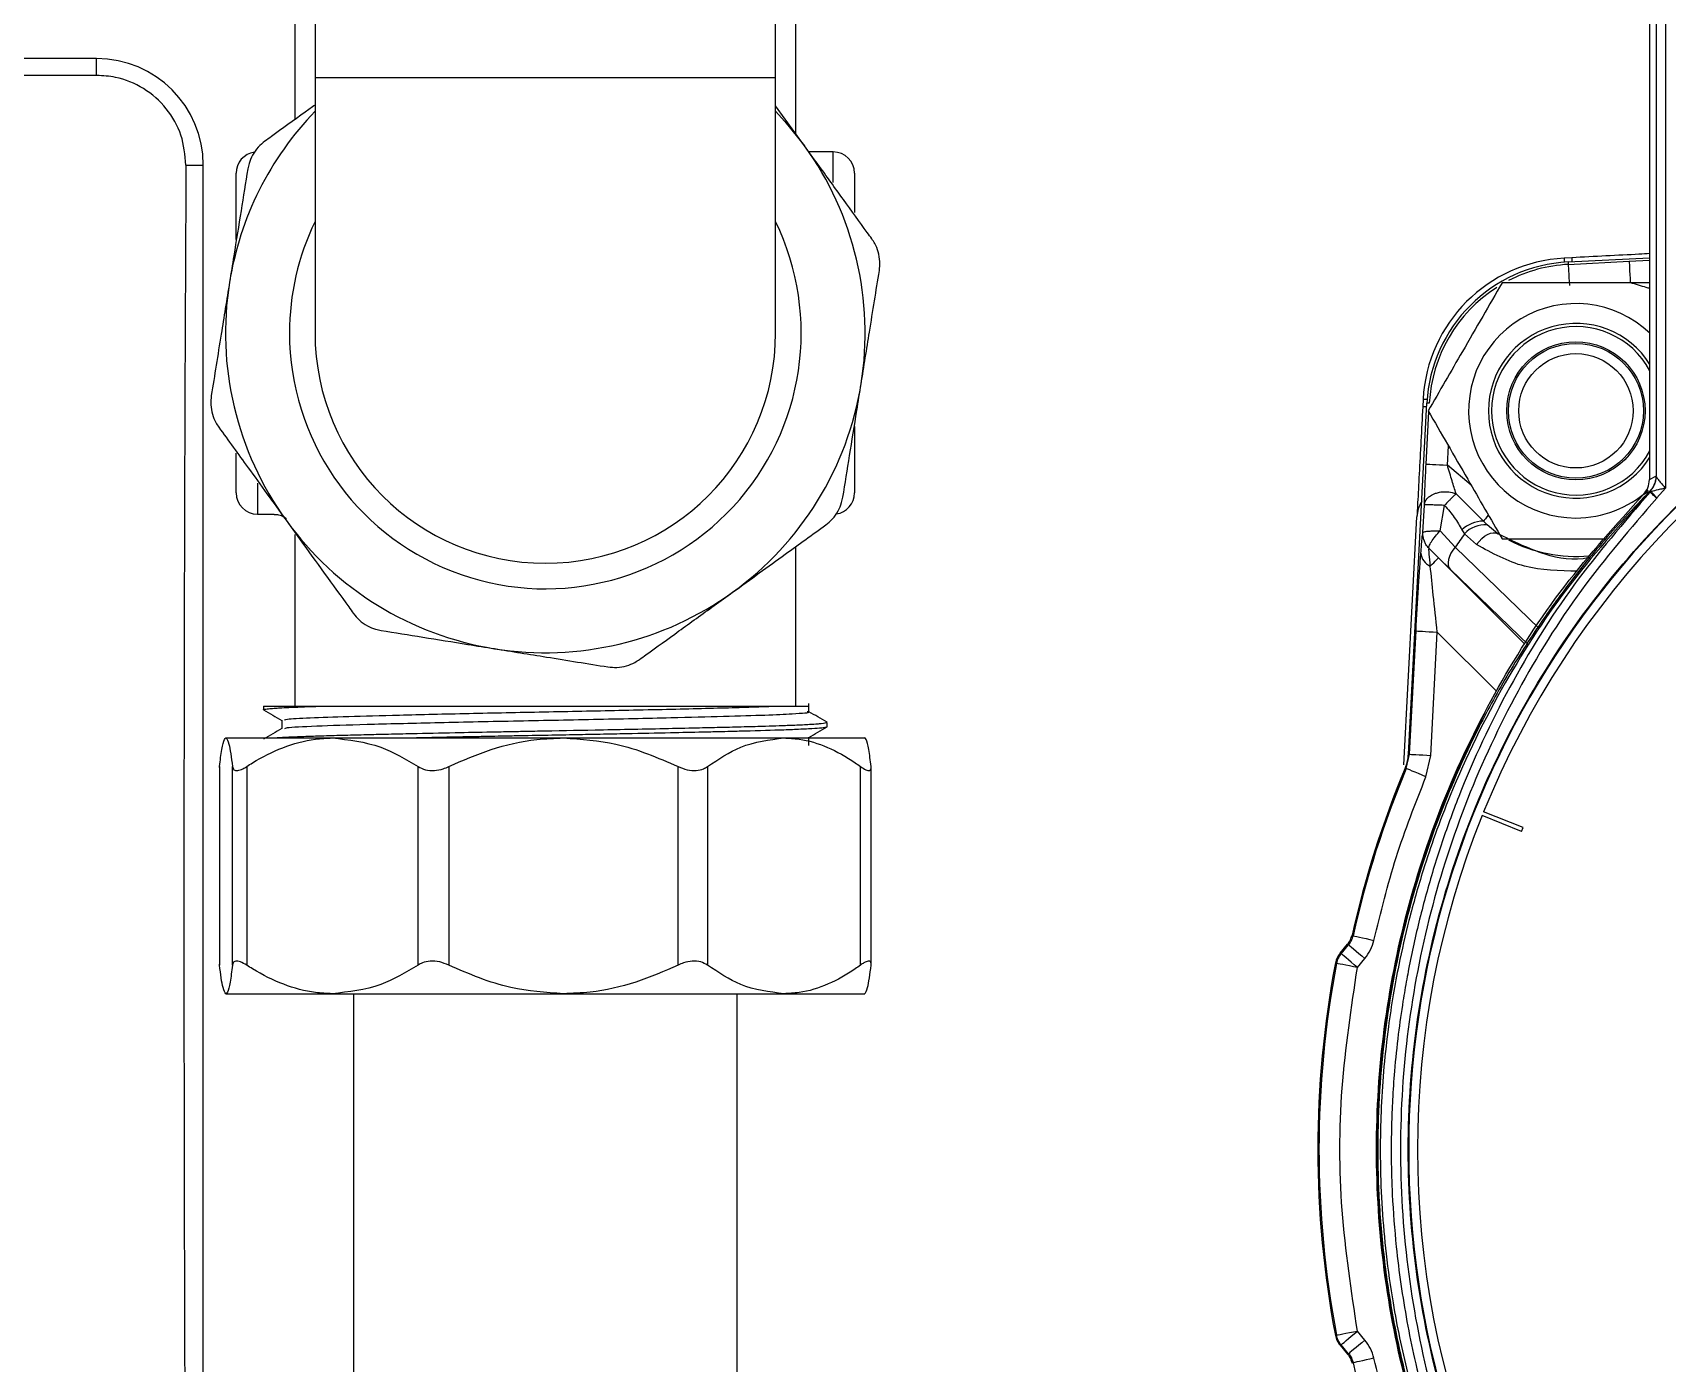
# Model space of a CAD drawing. Extents: x 75 to 2075, y 25 to 1460.
# Drawn here: x 718.6 to 814.5, y 671.3 to 749.4 of the extents above; entities that cross this region are included whole.
import ezdxf

# ---------------------------------------------------------------- set-up
doc = ezdxf.new("R2010")
doc.units = 0
doc.header["$LTSCALE"] = 5
doc.linetypes.add('SLD-KATı', pattern=[0])
doc.layers.get('0').update_dxf_attribs({"linetype": 'CONTINUOUS'})

msp = doc.modelspace()

# ---------------------------------------------------------------- linework, layer by layer
at = {"color": 7, "linetype": 'SLD-KATı'}
for p, q in [((813.789, 771.135), (813.789, 723.358)), ((814.35, 771.135), (814.35, 722.649)), ((813.404, 768.217), (813.404, 723.156)), ((813.435, 723.159), (813.435, 768.439)), ((735.178, 757.004), (735.178, 746.754)), ((762.178, 746.754), (762.178, 757.004)), ((733.991, 753.629), (733.991, 744.274)), ((763.366, 743.442), (763.366, 753.629)), ((722.377, 747.854), (612.377, 747.854)), ((722.377, 746.87), (722.377, 747.854)), ((722.377, 746.87), (612.377, 746.87)), ((735.178, 746.754), (735.178, 731.754)), ((762.178, 731.754), (762.178, 746.754)), ((763.876, 742.735), (762.178, 745.085)), ((765.553, 742.379), (764.134, 742.379)), ((727.612, 741.604), (728.627, 741.604)), ((728.627, 654.104), (728.627, 741.604)), ((730.553, 737.244), (730.553, 741.129)), ((766.803, 741.129), (766.803, 738.826)), ((808.848, 736.171), (808.413, 736.148)), ((808.634, 735.927), (813.404, 736.177)), ((808.634, 735.927), (808.642, 735.783)), ((808.642, 735.783), (812.212, 735.97)), ((799.275, 707.064), (800.354, 727.647)), ((800.133, 727.868), (800.11, 727.433)), ((800.499, 727.64), (800.354, 727.647)), ((766.803, 726.268), (766.803, 722.379)), ((730.553, 722.379), (730.553, 724.704)), ((813.404, 723.156), (813.782, 723.36)), ((813.782, 723.36), (813.789, 723.358)), ((814.35, 722.649), (813.845, 722.083)), ((800.127, 720.049), (800.209, 721.666)), ((801.136, 720.153), (801.398, 721.644)), ((803.667, 720.724), (802.07, 722.331)), ((813.048, 722.281), (813.422, 722.481)), ((813.431, 722.487), (813.497, 722.501)), ((813.441, 722.424), (813.497, 722.502)), ((813.51, 722.443), (813.441, 722.424)), ((813.51, 722.443), (813.497, 722.502)), ((813.845, 722.083), (813.827, 722.065)), ((731.803, 721.129), (732.788, 721.129)), ((799.01, 706.433), (799.772, 720.978)), ((803.885, 720.497), (803.667, 720.724)), ((733.991, 719.943), (733.991, 709.879)), ((802.015, 719.196), (801.136, 720.153)), ((802.414, 720.208), (802.569, 719.973)), ((802.569, 719.973), (803.272, 719.349)), ((804.523, 719.984), (803.885, 720.497)), ((763.366, 709.879), (763.366, 719.234)), ((801.034, 718.566), (800.483, 719.114)), ((801.034, 718.566), (801.719, 717.901)), ((799.341, 707.049), (799.72, 714.28)), ((800.589, 706.983), (800.968, 714.215)), ((732.153, 709.879), (732.153, 709.662)), ((732.153, 709.879), (735.86, 709.879)), ((732.192, 709.653), (732.154, 709.658)), ((764.13, 709.538), (764.13, 710.034)), ((733.227, 709.042), (733.227, 708.551)), ((765.204, 708.67), (765.204, 708.918)), ((729.959, 708.004), (736.193, 708.004)), ((736.193, 708.004), (749.741, 708.004)), ((749.741, 708.004), (762.667, 708.004)), ((762.667, 708.004), (767.412, 708.004)), ((764.13, 707.554), (764.13, 708.045)), ((729.573, 706.273), (729.573, 694.728)), ((729.577, 706.33), (729.577, 694.678)), ((729.578, 706.273), (729.577, 706.33)), ((730.34, 694.678), (730.34, 706.33)), ((731.171, 706.33), (731.171, 694.678)), ((741.215, 694.678), (741.215, 706.33)), ((743.021, 706.33), (743.021, 694.678)), ((756.462, 694.678), (756.462, 706.33)), ((758.185, 706.33), (758.185, 694.678)), ((767.149, 694.678), (767.149, 706.33)), ((767.784, 694.728), (767.784, 706.273)), ((799.15, 706.213), (799.084, 706.228)), ((799.15, 706.213), (799.341, 707.049)), ((799.275, 707.064), (799.341, 707.049)), ((800.302, 705.73), (800.589, 706.983)), ((805.908, 702.512), (803.59, 703.449)), ((806.001, 702.744), (803.683, 703.681)), ((805.908, 702.512), (806.001, 702.744)), ((795.266, 695.377), (795.707, 695.903)), ((795.328, 695.348), (795.768, 695.873)), ((795.707, 695.903), (795.768, 695.873)), ((795.97, 696.435), (796.031, 696.405)), ((729.577, 694.678), (729.584, 694.728)), ((795.058, 694.778), (794.996, 694.808)), ((795.328, 695.348), (795.266, 695.377)), ((796.285, 694.545), (796.726, 695.069)), ((729.959, 693.004), (736.193, 693.004)), ((736.193, 693.004), (749.741, 693.004)), ((737.428, 693.004), (737.428, 580.78)), ((749.741, 693.004), (762.667, 693.004)), ((759.928, 580.78), (759.928, 693.004)), ((762.667, 693.004), (767.412, 693.004)), ((794.996, 672.951), (795.058, 672.98)), ((796.726, 672.689), (796.285, 673.214)), ((795.266, 672.381), (795.328, 672.41)), ((795.266, 672.381), (795.707, 671.855)), ((795.768, 671.886), (795.328, 672.41)), ((795.768, 671.886), (795.707, 671.855)), ((796.031, 671.354), (795.97, 671.324))]:
    msp.add_line(p, q, dxfattribs=at)
at = {"color": 8, "linetype": 'SLD-KATı'}
for p, q in [((735.178, 746.754), (762.178, 746.754)), ((765.553, 740.591), (765.553, 742.379)), ((812.212, 735.97), (813.404, 736.027)), ((800.311, 724.069), (800.472, 727.125)), ((801.559, 724.004), (801.619, 725.138)), ((802.945, 722.841), (801.559, 724.004)), ((731.803, 722.947), (731.803, 721.129)), ((806.935, 714.425), (802.015, 719.196)), ((801.034, 718.566), (806.099, 713.501)), ((801.719, 717.901), (806.327, 713.456)), ((804.439, 710.743), (800.968, 714.215))]:
    msp.add_line(p, q, dxfattribs=at)
at = {"color": 7, "linetype": 'SLD-KATı', "flags": 128}
for points in [[(762.178, 744.766), (762.727, 744.172), (763.876, 742.735)], [(812.212, 735.97), (812.214, 735.94), (812.218, 735.866), (812.224, 735.748), (812.232, 735.593), (812.242, 735.405), (812.253, 735.192), (812.265, 734.962), (812.278, 734.722)], [(808.642, 735.783), (808.643, 735.753), (808.647, 735.679), (808.653, 735.561), (808.661, 735.406), (808.671, 735.218), (808.682, 735.005), (808.694, 734.774), (808.707, 734.535)], [(800.311, 724.069), (800.341, 724.067), (800.416, 724.064), (800.533, 724.057), (800.688, 724.049), (800.876, 724.039), (801.089, 724.028), (801.32, 724.016), (801.559, 724.004)], [(813.827, 722.065), (813.765, 722.123), (813.704, 722.179), (813.646, 722.233), (813.592, 722.283), (813.544, 722.328), (813.502, 722.367), (813.467, 722.399), (813.441, 722.424)], [(813.845, 722.083), (813.794, 722.137), (813.745, 722.191), (813.696, 722.242), (813.651, 722.291), (813.609, 722.337), (813.571, 722.377), (813.538, 722.413), (813.51, 722.443)], [(803.272, 719.349), (803.415, 719.536), (803.573, 719.701), (803.742, 719.839), (803.914, 719.944), (804.084, 720.013), (804.246, 720.043), (804.394, 720.033), (804.523, 719.984)], [(802.015, 719.196), (801.877, 719.02), (801.763, 718.836), (801.676, 718.65), (801.62, 718.469), (801.596, 718.298), (801.605, 718.143), (801.646, 718.009), (801.719, 717.901)], [(800.558, 718.09), (800.662, 718.194), (800.755, 718.287), (800.835, 718.367), (800.902, 718.434), (800.956, 718.488), (800.996, 718.528), (801.022, 718.554), (801.034, 718.566)], [(799.72, 714.28), (799.749, 714.279), (799.824, 714.275), (799.941, 714.269), (800.097, 714.26), (800.284, 714.251), (800.498, 714.239), (800.728, 714.227), (800.968, 714.215)], [(799.341, 707.049), (799.37, 707.047), (799.445, 707.043), (799.562, 707.037), (799.718, 707.029), (799.905, 707.019), (800.119, 707.008), (800.349, 706.996), (800.589, 706.983)], [(800.302, 705.73), (800.081, 705.822), (799.868, 705.912), (799.671, 705.994), (799.498, 706.067), (799.354, 706.127), (799.246, 706.173), (799.177, 706.201), (799.15, 706.213)], [(795.768, 695.873), (795.791, 695.854), (795.848, 695.806), (795.938, 695.73), (796.057, 695.63), (796.201, 695.509), (796.365, 695.372), (796.542, 695.224), (796.726, 695.069)], [(796.031, 696.405), (796.06, 696.398), (796.133, 696.382), (796.247, 696.357), (796.399, 696.323), (796.583, 696.282), (796.791, 696.236), (797.017, 696.186), (797.251, 696.134)], [(796.285, 694.545), (796.05, 694.589), (795.823, 694.633), (795.613, 694.672), (795.428, 694.708), (795.275, 694.737), (795.16, 694.758), (795.087, 694.772), (795.058, 694.778)], [(796.285, 694.545), (796.101, 694.699), (795.925, 694.847), (795.761, 694.984), (795.617, 695.105), (795.498, 695.205), (795.408, 695.281), (795.351, 695.329), (795.328, 695.348)], [(795.058, 672.98), (795.087, 672.986), (795.16, 673), (795.275, 673.022), (795.428, 673.051), (795.613, 673.086), (795.823, 673.126), (796.05, 673.169), (796.285, 673.214)], [(795.328, 672.41), (795.351, 672.429), (795.408, 672.478), (795.498, 672.553), (795.617, 672.653), (795.761, 672.774), (795.925, 672.911), (796.101, 673.059), (796.285, 673.214)], [(796.726, 672.689), (796.542, 672.535), (796.365, 672.386), (796.201, 672.249), (796.057, 672.128), (795.938, 672.028), (795.848, 671.953), (795.791, 671.905), (795.768, 671.886)], [(797.251, 671.624), (797.017, 671.572), (796.791, 671.522), (796.583, 671.476), (796.399, 671.435), (796.247, 671.402), (796.133, 671.376), (796.06, 671.36), (796.031, 671.354)]]:
    msp.add_lwpolyline(points, dxfattribs=at)
at = {"color": 8, "linetype": 'SLD-KATı', "flags": 128}
for points in [[(808.425, 735.914), (808.421, 736.006), (808.415, 736.112), (808.413, 736.148)], [(808.848, 736.171), (808.85, 736.135), (808.856, 736.029), (808.86, 735.939)], [(800.342, 727.421), (800.253, 727.426), (800.146, 727.431), (800.11, 727.433)], [(803.954, 721.066), (803.87, 720.966), (803.788, 720.868), (803.72, 720.787), (803.667, 720.724)]]:
    msp.add_lwpolyline(points, dxfattribs=at)
at = {"color": 7, "linetype": 'SLD-KATı'}
for radius in [4.053, 3.957, 3.353]:
    msp.add_circle((809.092, 727.194), radius, dxfattribs=at)
for centre, radius, start, end in [((722.377, 741.604), 6.25, 0, 90), ((748.678, 731.754), 18.75, 136.05448, 170.85023), ((748.678, 731.754), 18.75, 350.85023, 35.85023), ((731.803, 741.129), 1.25, 98.28575, 180), ((765.553, 741.129), 1.25, 360, 90), ((748.678, 731.754), 15, 154.15807, 180), ((748.678, 731.754), 15, 180, 25.84193), ((808.871, 727.41), 8.75, 93, 177), ((809.092, 727.189), 8.75, 93, 177), ((748.678, 731.754), 18.75, 170.85023, 215.85023), ((809.092, 727.194), 6.289, 46.32711, 270), ((852.401, 683.863), 53.112, 113.92226, 246.07774), ((748.678, 731.754), 13.5, 180, 0), ((852.401, 683.863), 52.594, 114.06048, 157.86382), ((748.678, 731.754), 18.75, 305.85023, 350.85023), ((809.092, 727.194), 6.289, 270, 312.30692), ((731.803, 722.379), 1.25, 180, 270), ((765.553, 722.379), 1.25, 278.28575, 0), ((801.644, 720.88), 1.875, 148.18048, 177), ((748.678, 731.754), 18.75, 215.85023, 260.85023), ((803.671, 718.938), 1.786, 90.1096, 134.70248), ((852.402, 683.879), 61.531, 144.08413, 144.97305), ((803.726, 718.984), 1.522, 83.99316, 139.44432), ((800.883, 718.91), 0.882, 184.0117, 248.37697), ((748.678, 731.754), 18.75, 260.85023, 305.85023), ((852.402, 683.879), 54.967, 152.24313, 214.97198), ((852.402, 683.879), 57.813, 157.25813, 167.45672), ((852.402, 683.879), 57.746, 157.24716, 167.47245), ((852.401, 683.863), 52.594, 158.13618, 201.86382), ((852.402, 683.879), 58.438, 169.22149, 190.77851), ((852.402, 683.879), 58.371, 169.23882, 190.76118), ((852.402, 683.879), 57.746, 192.52755, 202.75284)]:
    msp.add_arc(centre, radius, start, end, dxfattribs=at)
at = {"color": 8, "linetype": 'SLD-KATı'}
for centre, radius, start, end in [((809.092, 727.189), 8.605, 93, 117.26721), ((809.092, 727.189), 8.605, 122.62918, 177), ((809.092, 727.194), 5.125, 32.06218, 327.93782), ((809.092, 727.194), 4.939, 28.44406, 180), ((789.289, 518.853), 209.297, 86.96578, 87.03004), ((809.092, 727.194), 4.939, 180, 331.55594), ((809.092, 727.189), 8.532, 242.45511, 275.19847)]:
    msp.add_arc(centre, radius, start, end, dxfattribs=at)
at = {"color": 7, "linetype": 'SLD-KATı'}
msp.add_ellipse((737.314, 697.854), major_axis=(0, 281.25), ratio=0.034921, start_param=1.414606, end_param=1.726986, dxfattribs=at)
for points, knots in [([(727.612, 741.604), (727.556, 742.2), (727.444, 743.391), (726.531, 744.979), (725.183, 746.17), (723.709, 746.785), (722.748, 746.846), (722.377, 746.87)], [0, 0, 0, 0, 0.2176178, 0.4353009, 0.651937, 0.8657329, 1, 1, 1, 1]), ([(735.178, 745.132), (734.985, 744.992), (734.096, 744.35), (733.129, 743.651), (732.366, 743.1), (732.241, 743.01)], [0, 0, 0, 0, 0.189221, 0.866904, 1, 1, 1, 1]), ([(732.241, 743.01), (732.104, 742.898), (731.829, 742.674), (731.501, 742.203), (731.312, 741.754), (731.258, 741.487), (731.237, 741.381)], [0, 0, 0, 0, 0.280677, 0.562814, 0.825731, 1, 1, 1, 1]), ([(767.818, 737.28), (767.728, 737.405), (767.19, 738.15), (766.153, 739.584), (764.906, 741.31), (764.137, 742.374), (763.876, 742.735)], [0, 0, 0, 0, 0.073263, 0.436539, 0.808871, 1, 1, 1, 1]), ([(731.237, 741.381), (731.107, 740.574), (730.844, 738.941), (730.479, 736.674), (730.25, 735.254), (730.167, 734.736)], [0, 0, 0, 0, 0.382407, 0.774652, 1, 1, 1, 1]), ([(768.26, 735.418), (768.278, 735.594), (768.314, 735.947), (768.213, 736.512), (768.029, 736.964), (767.879, 737.19), (767.818, 737.28)], [0, 0, 0, 0, 0.280692, 0.562824, 0.825729, 1, 1, 1, 1]), ([(813.435, 736.412), (813.221, 736.4), (812.459, 736.36), (810.855, 736.276), (809.516, 736.206), (808.848, 736.171)], [0, 0, 0, 0, 0.163138, 0.582312, 1, 1, 1, 1]), ([(767.19, 728.773), (767.355, 729.799), (767.727, 732.108), (768.07, 734.236), (768.26, 735.418)], [0, 0, 0, 0, 0.444649, 1, 1, 1, 1]), ([(730.167, 734.736), (730.002, 733.709), (729.63, 731.4), (729.287, 729.272), (729.097, 728.09)], [0, 0, 0, 0, 0.444639, 1, 1, 1, 1]), ([(804.762, 734.694), (804.386, 734.043), (803.627, 732.728), (802.153, 730.176), (801.098, 728.348), (800.432, 727.194)], [0, 0, 0, 0, 0.264859, 0.535464, 1, 1, 1, 1]), ([(813.422, 734.694), (812.366, 734.694), (809.867, 734.694), (806.883, 734.694), (805.11, 734.694), (804.762, 734.694)], [0, 0, 0, 0, 0.370604, 0.876586, 1, 1, 1, 1]), ([(830.858, 635.287), (828.567, 636.42), (823.985, 638.685), (817.82, 643.29), (812.341, 648.665), (807.702, 654.789), (803.988, 661.512), (801.279, 668.7), (799.631, 676.202), (799.078, 683.863), (799.631, 691.524), (801.279, 699.026), (803.988, 706.214), (807.702, 712.936), (812.341, 719.061), (817.82, 724.435), (823.985, 729.041), (828.567, 731.306), (830.858, 732.438)], [0, 0, 0, 0, 0.0625, 0.125, 0.1875, 0.25, 0.3125, 0.375, 0.4375, 0.5, 0.5625, 0.625, 0.6875, 0.75, 0.8125, 0.875, 0.9375, 1, 1, 1, 1]), ([(766.12, 722.127), (766.249, 722.934), (766.513, 724.568), (766.878, 726.834), (767.106, 728.254), (767.19, 728.773)], [0, 0, 0, 0, 0.382407, 0.774652, 1, 1, 1, 1]), ([(729.097, 728.09), (729.079, 727.914), (729.043, 727.561), (729.144, 726.996), (729.327, 726.545), (729.478, 726.319), (729.538, 726.229)], [0, 0, 0, 0, 0.2807, 0.562841, 0.825752, 1, 1, 1, 1]), ([(800.11, 727.433), (800.075, 726.76), (800.004, 725.411), (799.903, 723.471), (799.825, 721.997), (799.787, 721.265), (799.774, 721.014), (799.772, 720.99), (799.772, 720.978)], [0, 0, 0, 0, 0.248892, 0.49866, 0.748486, 0.873941, 0.938252, 1, 1, 1, 1]), ([(800.432, 727.194), (800.807, 726.543), (801.567, 725.228), (803.04, 722.676), (804.095, 720.848), (804.762, 719.694)], [0, 0, 0, 0, 0.264861, 0.535467, 1, 1, 1, 1]), ([(729.538, 726.229), (730.102, 725.449), (731.356, 723.714), (732.726, 721.818), (733.481, 720.773)], [0, 0, 0, 0, 0.448993, 1, 1, 1, 1]), ([(800.209, 721.666), (800.22, 722.014), (800.244, 722.732), (800.289, 723.615), (800.311, 724.069)], [0, 0, 0, 0, 0.485643, 1, 1, 1, 1]), ([(802.07, 722.331), (801.992, 722.578), (801.826, 723.104), (801.652, 723.692), (801.559, 724.004)], [0, 0, 0, 0, 0.470589, 1, 1, 1, 1]), ([(813.048, 722.281), (813.15, 722.41), (813.354, 722.666), (813.387, 722.993), (813.404, 723.156)], [0, 0, 0, 0, 0.500939, 1, 1, 1, 1]), ([(813.782, 723.36), (813.778, 723.28), (813.769, 723.117), (813.696, 722.882), (813.583, 722.663), (813.475, 722.541), (813.422, 722.481)], [0, 0, 0, 0, 0.247661, 0.5000212, 0.7523886, 1, 1, 1, 1]), ([(813.789, 723.358), (813.784, 723.278), (813.774, 723.117), (813.699, 722.886), (813.589, 722.67), (813.484, 722.548), (813.431, 722.487)], [0, 0, 0, 0, 0.24997, 0.500009, 0.750073, 1, 1, 1, 1]), ([(814.35, 722.649), (814.274, 722.635), (814.173, 722.617), (814.025, 722.586), (813.808, 722.539), (813.638, 722.484), (813.51, 722.443)], [0, 0, 0, 0, 0.250273, 0.334959, 0.500317, 1, 1, 1, 1]), ([(813.789, 723.358), (813.794, 723.346), (813.805, 723.321), (813.871, 723.223), (813.991, 723.066), (814.163, 722.86), (814.288, 722.72), (814.35, 722.649)], [0, 0, 0, 0, 0.116921, 0.24995, 0.499394, 0.749206, 1, 1, 1, 1]), ([(765.116, 720.498), (765.253, 720.61), (765.528, 720.835), (765.856, 721.305), (766.045, 721.755), (766.098, 722.021), (766.12, 722.127)], [0, 0, 0, 0, 0.280703, 0.562842, 0.825763, 1, 1, 1, 1]), ([(813.048, 645.444), (811.461, 647.196), (808.285, 650.701), (804.429, 656.679), (801.322, 663.062), (799.074, 669.802), (797.709, 676.773), (797.251, 683.862), (797.709, 690.951), (799.074, 697.922), (801.321, 704.663), (804.428, 711.046), (808.284, 717.024), (811.46, 720.529), (813.048, 722.281)], [0, 0, 0, 0, 0.083333, 0.166667, 0.25, 0.333334, 0.416667, 0.5, 0.583334, 0.666667, 0.750001, 0.833333, 0.916667, 1, 1, 1, 1]), ([(813.422, 722.481), (812.461, 721.472), (810.684, 719.605), (808.477, 716.82), (806.498, 714.024), (804.696, 711.108), (803.034, 707.968), (801.029, 703.529), (799.105, 697.786), (797.772, 690.768), (797.415, 685.129), (797.534, 680.688), (797.838, 677.278), (798.371, 673.808), (799.143, 670.303), (800.18, 666.741), (801.419, 663.372), (802.852, 660.135), (804.494, 656.97), (806.271, 654.05), (808.219, 651.253), (810.394, 648.457), (812.188, 646.547), (813.174, 645.496)], [0, 0, 0, 0, 0.049091, 0.090784, 0.125076, 0.169727, 0.211378, 0.250028, 0.34093, 0.423312, 0.499915, 0.538376, 0.578916, 0.619806, 0.661391, 0.704774, 0.74996, 0.787424, 0.829209, 0.875316, 0.907684, 0.949247, 1, 1, 1, 1]), ([(813.497, 722.502), (811.903, 720.757), (808.712, 717.264), (804.778, 711.231), (802.287, 706.162), (800.856, 702.423), (800.037, 699.984), (799.313, 697.43), (798.755, 694.984), (798.368, 692.899), (798.069, 690.917), (797.825, 688.728), (797.686, 686.691), (797.636, 685.188), (797.621, 684.075), (797.631, 681.667), (797.832, 678.533), (798.405, 674.445), (799.137, 670.904), (800.189, 667.189), (801.875, 662.459), (804.537, 656.908), (808.491, 650.758), (811.663, 647.236), (813.246, 645.478)], [0, 0, 0, 0, 0.08308, 0.166378, 0.252573, 0.281362, 0.307188, 0.343042, 0.374646, 0.395338, 0.417551, 0.445078, 0.472688, 0.489231, 0.497873, 0.511787, 0.573801, 0.607934, 0.656797, 0.700749, 0.743596, 0.833338, 0.91681, 1, 1, 1, 1]), ([(813.441, 722.424), (811.901, 720.64), (808.82, 717.071), (805.092, 711.035), (802.87, 706.301), (801.682, 703.153), (801.186, 701.727), (800.728, 700.289), (800.308, 698.841), (799.926, 697.384), (799.583, 695.921), (799.34, 694.745), (799.131, 693.628), (798.914, 692.356), (798.66, 690.556), (798.461, 688.626), (798.338, 686.839), (798.279, 685.327), (798.263, 684.172), (798.269, 682.822), (798.326, 680.898), (798.513, 678.443), (798.819, 675.958), (799.176, 673.771), (799.794, 670.731), (800.474, 668.2), (801.128, 666.17), (801.373, 665.444), (801.628, 664.72), (801.893, 663.998), (802.077, 663.516), (802.183, 663.246), (802.226, 663.134), (802.392, 662.715), (802.89, 661.492), (803.712, 659.649), (804.752, 657.568), (805.789, 655.672), (807.394, 652.982), (809.794, 649.453), (812.112, 646.797), (813.275, 645.465)], [0, 0, 0, 0, 0.083479, 0.167016, 0.250692, 0.268526, 0.286373, 0.304222, 0.322057, 0.339865, 0.357635, 0.375351, 0.382457, 0.397931, 0.421119, 0.446918, 0.466739, 0.484632, 0.500602, 0.507709, 0.532493, 0.568873, 0.594996, 0.62127, 0.647475, 0.705009, 0.714065, 0.72313, 0.732206, 0.741292, 0.750391, 0.75051, 0.751578, 0.754657, 0.766487, 0.798408, 0.826205, 0.84901, 0.875046, 0.937308, 1, 1, 1, 1]), ([(813.827, 722.065), (812.307, 720.304), (809.263, 716.778), (805.578, 710.81), (802.607, 704.474), (800.446, 697.811), (799.116, 690.941), (798.661, 683.954), (799.09, 676.97), (800.393, 670.097), (802.53, 663.438), (805.464, 657.098), (809.119, 651.128), (812.147, 647.592), (813.663, 645.822)], [0, 0, 0, 0, 0.083243, 0.166643, 0.250234, 0.333472, 0.416868, 0.500274, 0.583625, 0.666845, 0.750213, 0.833479, 0.916617, 1, 1, 1, 1]), ([(800.209, 721.666), (800.21, 721.679), (800.214, 721.714), (800.228, 721.783), (800.274, 721.91), (800.379, 722.062), (800.577, 722.23), (800.817, 722.35), (801.126, 722.434), (801.462, 722.462), (801.802, 722.423), (801.992, 722.357), (802.07, 722.331)], [0, 0, 0, 0, 0.022802, 0.06087, 0.123216, 0.250249, 0.355006, 0.500183, 0.601117, 0.750087, 0.898375, 1, 1, 1, 1]), ([(801.398, 721.644), (801.296, 721.649), (801.108, 721.658), (800.82, 721.669), (800.523, 721.676), (800.27, 721.678), (800.229, 721.67), (800.209, 721.666)], [0, 0, 0, 0, 0.165153, 0.303792, 0.500777, 0.759323, 1, 1, 1, 1]), ([(802.07, 722.331), (802.027, 722.291), (801.936, 722.204), (801.783, 722.048), (801.599, 721.861), (801.475, 721.727), (801.398, 721.644)], [0, 0, 0, 0, 0.231771, 0.500099, 0.688575, 1, 1, 1, 1]), ([(801.398, 721.644), (801.597, 721.409), (801.994, 720.939), (802.274, 720.452), (802.414, 720.208)], [0, 0, 0, 0, 0.499438, 1, 1, 1, 1]), ([(813.431, 722.487), (813.429, 722.486), (813.426, 722.484), (813.423, 722.482), (813.422, 722.481)], [0, 0, 0, 0, 0.502485, 1, 1, 1, 1]), ([(732.782, 721.111), (732.865, 721.109), (733.097, 721.105), (733.354, 721.008), (733.473, 720.884), (733.489, 720.867)], [0, 0, 0, 0, 0.325932, 0.912097, 1, 1, 1, 1]), ([(733.481, 720.773), (733.742, 720.412), (734.497, 719.366), (735.744, 717.64), (736.782, 716.204), (737.332, 715.442), (737.423, 715.317)], [0, 0, 0, 0, 0.1911273, 0.5537011, 0.9267373, 1, 1, 1, 1]), ([(759.66, 716.556), (760.705, 717.311), (762.601, 718.681), (764.336, 719.935), (765.116, 720.498)], [0, 0, 0, 0, 0.551012, 1, 1, 1, 1]), ([(800.003, 718.848), (800.028, 719.156), (800.078, 719.772), (800.111, 719.956), (800.127, 720.049)], [0, 0, 0, 0, 0.501478, 1, 1, 1, 1]), ([(800.483, 719.114), (800.417, 719.192), (800.305, 719.323), (800.177, 719.596), (800.123, 719.836), (800.127, 720.007), (800.127, 720.049)], [0, 0, 0, 0, 0.295523, 0.500272, 0.877098, 1, 1, 1, 1]), ([(800.127, 720.049), (800.145, 720.065), (800.18, 720.099), (800.392, 720.133), (800.706, 720.156), (800.976, 720.154), (801.136, 720.153)], [0, 0, 0, 0, 0.2428596, 0.5001229, 0.7034789, 1, 1, 1, 1]), ([(800.483, 719.114), (800.478, 719.157), (800.468, 719.246), (800.604, 719.506), (800.833, 719.825), (801.037, 720.046), (801.136, 720.153)], [0, 0, 0, 0, 0.24163, 0.500007, 0.758382, 1, 1, 1, 1]), ([(804.762, 719.694), (805.109, 719.694), (806.881, 719.694), (808.988, 719.694), (810.64, 719.694), (810.844, 719.694)], [0, 0, 0, 0, 0.176197, 0.89858, 1, 1, 1, 1]), ([(799.72, 714.28), (799.767, 715.147), (799.838, 716.428), (799.936, 717.947), (799.981, 718.557), (800.003, 718.848)], [0, 0, 0, 0, 0.521496, 0.771165, 1, 1, 1, 1]), ([(800.558, 718.09), (800.533, 718.337), (800.495, 718.71), (800.476, 719.026), (800.48, 719.085), (800.483, 719.114)], [0, 0, 0, 0, 0.4989168, 0.7515381, 1, 1, 1, 1]), ([(800.968, 714.215), (800.884, 714.955), (800.726, 716.344), (800.611, 717.534), (800.558, 718.09)], [0, 0, 0, 0, 0.532887, 1, 1, 1, 1]), ([(754.204, 712.614), (754.329, 712.705), (755.074, 713.243), (756.509, 714.28), (758.234, 715.526), (759.299, 716.295), (759.66, 716.556)], [0, 0, 0, 0, 0.073264, 0.436543, 0.80887, 1, 1, 1, 1]), ([(737.423, 715.317), (737.535, 715.18), (737.759, 714.904), (738.23, 714.576), (738.679, 714.387), (738.945, 714.334), (739.052, 714.313)], [0, 0, 0, 0, 0.280692, 0.562836, 0.825747, 1, 1, 1, 1]), ([(739.052, 714.313), (739.858, 714.183), (741.492, 713.92), (743.758, 713.555), (745.179, 713.326), (745.697, 713.243)], [0, 0, 0, 0, 0.382411, 0.774652, 1, 1, 1, 1]), ([(745.697, 713.243), (746.723, 713.077), (749.032, 712.706), (751.16, 712.363), (752.342, 712.172)], [0, 0, 0, 0, 0.444644, 1, 1, 1, 1]), ([(752.342, 712.172), (752.518, 712.154), (752.872, 712.118), (753.437, 712.219), (753.888, 712.403), (754.114, 712.554), (754.204, 712.614)], [0, 0, 0, 0, 0.280694, 0.56283, 0.825739, 1, 1, 1, 1]), ([(732.158, 709.662), (732.159, 709.667), (732.162, 709.677), (732.231, 709.694), (732.353, 709.711), (732.551, 709.732), (732.834, 709.754), (733.251, 709.779), (733.873, 709.809), (734.734, 709.844), (735.513, 709.868), (735.86, 709.879)], [0, 0, 0, 0, 0.0655619, 0.1502358, 0.2337232, 0.3160247, 0.4314905, 0.5313262, 0.6592119, 0.8484182, 1, 1, 1, 1]), ([(732.161, 709.653), (732.34, 709.549), (732.695, 709.344), (733.051, 709.139), (733.227, 709.037)], [0, 0, 0, 0, 0.504054, 1, 1, 1, 1]), ([(733.383, 709.042), (733.384, 709.064), (733.387, 709.112), (734.767, 709.192), (737.007, 709.274), (740.182, 709.354), (744.123, 709.447), (748.598, 709.537), (753.183, 709.628), (757.445, 709.729), (760.544, 709.808), (761.837, 709.86), (762.317, 709.879)], [0, 0, 0, 0, 0.078735, 0.177343, 0.274975, 0.371376, 0.481699, 0.590464, 0.699093, 0.816786, 0.931875, 1, 1, 1, 1]), ([(733.412, 708.557), (733.419, 708.575), (733.439, 708.624), (735.089, 708.713), (738.06, 708.807), (742.099, 708.905), (746.742, 709.006), (751.582, 709.098), (755.831, 709.193), (759.206, 709.277), (761.643, 709.349), (763.404, 709.435), (764.292, 709.497), (764.065, 709.534), (764.035, 709.539)], [0, 0, 0, 0, 0.056379, 0.156901, 0.255587, 0.355178, 0.455388, 0.553637, 0.65411, 0.733166, 0.811397, 0.884909, 0.984557, 1, 1, 1, 1]), ([(735.86, 709.879), (736.469, 709.879), (737.695, 709.879), (739.909, 709.879), (742.347, 709.879), (744.974, 709.879), (747.708, 709.879), (750.455, 709.879), (753.116, 709.879), (755.609, 709.879), (757.872, 709.879), (759.843, 709.879), (761.33, 709.879), (762.032, 709.879), (762.317, 709.879)], [0, 0, 0, 0, 0.0840098, 0.1691953, 0.2543807, 0.3413736, 0.4283665, 0.5154227, 0.6024689, 0.6875875, 0.7727061, 0.8574273, 0.9421316, 1, 1, 1, 1]), ([(762.317, 709.879), (762.466, 709.879), (763.218, 709.879), (763.982, 709.879), (764.084, 709.879), (764.124, 709.879)], [0, 0, 0, 0, 0.131593, 0.66216, 1, 1, 1, 1]), ([(765.196, 708.928), (765.017, 709.031), (764.662, 709.236), (764.306, 709.442), (764.13, 709.543)], [0, 0, 0, 0, 0.504066, 1, 1, 1, 1]), ([(733.236, 708.556), (733.056, 708.453), (732.698, 708.246), (732.34, 708.039), (732.161, 707.935)], [0, 0, 0, 0, 0.499993, 1, 1, 1, 1]), ([(732.67, 708.004), (732.855, 708.017), (733.159, 708.038), (733.743, 708.067), (734.247, 708.088), (734.728, 708.106), (735.07, 708.118), (735.429, 708.13), (736.026, 708.148), (737.037, 708.176), (738.272, 708.206), (739.526, 708.236), (741.175, 708.273), (743.192, 708.316), (745.171, 708.355), (746.577, 708.383), (747.48, 708.4), (749.126, 708.431), (751.159, 708.468), (753.642, 708.518), (755.648, 708.559), (757.435, 708.599), (758.74, 708.63), (759.654, 708.652), (760.342, 708.67), (760.991, 708.687), (761.687, 708.707), (762.488, 708.732), (763.383, 708.766), (764.127, 708.802), (764.594, 708.832), (765.063, 708.87), (765.123, 708.897), (765.17, 708.918)], [0, 0, 0, 0, 0.041632, 0.06813, 0.090839, 0.110387, 0.126773, 0.129185, 0.149242, 0.188517, 0.223294, 0.252717, 0.286104, 0.344026, 0.390177, 0.414405, 0.433389, 0.447129, 0.517974, 0.560375, 0.607395, 0.652576, 0.68803, 0.707777, 0.727525, 0.747272, 0.767019, 0.795164, 0.832237, 0.876469, 0.909015, 0.928702, 1, 1, 1, 1]), ([(740.256, 708.004), (740.837, 708.017), (741.789, 708.038), (743.139, 708.067), (744.183, 708.088), (745.089, 708.106), (745.688, 708.118), (746.298, 708.13), (747.273, 708.148), (748.772, 708.176), (750.419, 708.206), (751.956, 708.236), (753.823, 708.273), (755.868, 708.316), (757.639, 708.355), (758.791, 708.383), (759.49, 708.4), (760.774, 708.432), (762.144, 708.471), (763.486, 708.522), (764.336, 708.565), (764.894, 708.606), (765.129, 708.638), (765.204, 708.658), (765.198, 708.667), (765.196, 708.67)], [0, 0, 0, 0, 0.057162, 0.093544, 0.124723, 0.151562, 0.174061, 0.177373, 0.204911, 0.258837, 0.306586, 0.346984, 0.392825, 0.472352, 0.535719, 0.568984, 0.59505, 0.613915, 0.718688, 0.776075, 0.841834, 0.905445, 0.957918, 0.986712, 1, 1, 1, 1]), ([(764.121, 708.04), (764.3, 708.143), (764.659, 708.35), (765.017, 708.557), (765.196, 708.661)], [0, 0, 0, 0, 0.499994, 1, 1, 1, 1]), ([(729.577, 706.33), (729.623, 706.688), (729.717, 707.412), (729.847, 707.931), (729.929, 707.985), (729.959, 708.004)], [0, 0, 0, 0, 0.3824105, 0.7746524, 1, 1, 1, 1]), ([(729.959, 708.004), (730.018, 707.936), (730.15, 707.781), (730.272, 706.848), (730.34, 706.33)], [0, 0, 0, 0, 0.444645, 1, 1, 1, 1]), ([(731.171, 706.33), (731.287, 706.404), (731.972, 706.839), (733.293, 707.502), (734.881, 707.95), (735.861, 707.99), (736.193, 708.004)], [0, 0, 0, 0, 0.073267, 0.436543, 0.80887, 1, 1, 1, 1]), ([(736.193, 708.004), (737.155, 707.899), (738.9, 707.708), (740.498, 706.757), (741.215, 706.33)], [0, 0, 0, 0, 0.551011, 1, 1, 1, 1]), ([(743.021, 706.33), (743.837, 706.688), (745.489, 707.412), (747.781, 707.931), (749.217, 707.985), (749.741, 708.004)], [0, 0, 0, 0, 0.38241, 0.774652, 1, 1, 1, 1]), ([(749.741, 708.004), (750.78, 707.936), (753.114, 707.781), (755.266, 706.848), (756.462, 706.33)], [0, 0, 0, 0, 0.444645, 1, 1, 1, 1]), ([(758.185, 706.33), (758.825, 706.757), (760.251, 707.708), (761.809, 707.899), (762.667, 708.004)], [0, 0, 0, 0, 0.4489893, 1, 1, 1, 1]), ([(762.667, 708.004), (762.964, 707.991), (763.823, 707.951), (765.241, 707.509), (766.421, 706.849), (767.046, 706.404), (767.149, 706.33)], [0, 0, 0, 0, 0.1911277, 0.5537052, 0.9267337, 1, 1, 1, 1]), ([(767.78, 706.33), (767.734, 706.688), (767.64, 707.412), (767.51, 707.931), (767.428, 707.985), (767.398, 708.004)], [0, 0, 0, 0, 0.382411, 0.774653, 1, 1, 1, 1]), ([(730.34, 706.33), (730.36, 706.257), (730.401, 706.11), (730.621, 706.071), (730.897, 706.164), (731.093, 706.283), (731.171, 706.33)], [0, 0, 0, 0, 0.280697, 0.562836, 0.825754, 1, 1, 1, 1]), ([(741.215, 706.33), (741.354, 706.257), (741.632, 706.11), (742.162, 706.071), (742.641, 706.164), (742.913, 706.283), (743.021, 706.33)], [0, 0, 0, 0, 0.280694, 0.562834, 0.825755, 1, 1, 1, 1]), ([(756.462, 706.33), (756.638, 706.257), (756.99, 706.11), (757.52, 706.071), (757.922, 706.164), (758.11, 706.283), (758.185, 706.33)], [0, 0, 0, 0, 0.280697, 0.562835, 0.825754, 1, 1, 1, 1]), ([(767.149, 706.33), (767.259, 706.257), (767.48, 706.11), (767.699, 706.071), (767.787, 706.164), (767.782, 706.283), (767.78, 706.33)], [0, 0, 0, 0, 0.280696, 0.562835, 0.825755, 1, 1, 1, 1]), ([(799.084, 706.228), (799.111, 706.296), (799.163, 706.431), (799.239, 706.709), (799.261, 706.922), (799.275, 707.064)], [0, 0, 0, 0, 0.253073, 0.506177, 1, 1, 1, 1]), ([(797.251, 696.134), (797.652, 697.767), (798.454, 701.034), (799.686, 704.164), (800.302, 705.73)], [0, 0, 0, 0, 0.499996, 1, 1, 1, 1]), ([(795.707, 695.903), (795.738, 695.943), (795.801, 696.024), (795.9, 696.198), (795.942, 696.341), (795.97, 696.435)], [0, 0, 0, 0, 0.255888, 0.511788, 1, 1, 1, 1]), ([(795.768, 695.873), (795.828, 695.954), (795.948, 696.115), (796.003, 696.308), (796.031, 696.405)], [0, 0, 0, 0, 0.501398, 1, 1, 1, 1]), ([(796.726, 695.069), (796.845, 695.231), (797.084, 695.555), (797.195, 695.941), (797.251, 696.134)], [0, 0, 0, 0, 0.500835, 1, 1, 1, 1]), ([(731.171, 694.678), (731.046, 694.751), (730.795, 694.898), (730.518, 694.938), (730.376, 694.845), (730.35, 694.725), (730.34, 694.678)], [0, 0, 0, 0, 0.280691, 0.562829, 0.825744, 1, 1, 1, 1]), ([(743.021, 694.678), (742.844, 694.751), (742.489, 694.898), (741.937, 694.938), (741.507, 694.845), (741.298, 694.725), (741.215, 694.678)], [0, 0, 0, 0, 0.280691, 0.56283, 0.825746, 1, 1, 1, 1]), ([(758.185, 694.678), (758.06, 694.751), (757.808, 694.898), (757.306, 694.938), (756.84, 694.845), (756.569, 694.725), (756.462, 694.678)], [0, 0, 0, 0, 0.2806921, 0.5628287, 0.8257439, 1, 1, 1, 1]), ([(767.78, 694.678), (767.78, 694.751), (767.779, 694.898), (767.621, 694.938), (767.391, 694.845), (767.218, 694.725), (767.149, 694.678)], [0, 0, 0, 0, 0.280691, 0.562829, 0.825745, 1, 1, 1, 1]), ([(795.266, 695.377), (795.203, 695.291), (795.076, 695.118), (795.023, 694.911), (794.996, 694.808)], [0, 0, 0, 0, 0.499951, 1, 1, 1, 1]), ([(795.328, 695.348), (795.265, 695.262), (795.138, 695.089), (795.084, 694.882), (795.058, 694.778)], [0, 0, 0, 0, 0.500008, 1, 1, 1, 1]), ([(729.959, 693.004), (729.9, 693.073), (729.767, 693.227), (729.645, 694.16), (729.577, 694.678)], [0, 0, 0, 0, 0.444644, 1, 1, 1, 1]), ([(730.34, 694.678), (730.294, 694.32), (730.2, 693.596), (730.07, 693.077), (729.988, 693.024), (729.959, 693.004)], [0, 0, 0, 0, 0.382411, 0.774653, 1, 1, 1, 1]), ([(736.193, 693.004), (735.861, 693.018), (734.898, 693.057), (733.309, 693.499), (731.988, 694.16), (731.287, 694.605), (731.171, 694.678)], [0, 0, 0, 0, 0.191128, 0.553705, 0.926738, 1, 1, 1, 1]), ([(741.215, 694.678), (740.498, 694.251), (738.9, 693.301), (737.155, 693.109), (736.193, 693.004)], [0, 0, 0, 0, 0.44899, 1, 1, 1, 1]), ([(749.741, 693.004), (748.703, 693.073), (746.368, 693.227), (744.216, 694.16), (743.021, 694.678)], [0, 0, 0, 0, 0.444644, 1, 1, 1, 1]), ([(756.462, 694.678), (755.646, 694.32), (753.994, 693.596), (751.702, 693.077), (750.266, 693.024), (749.741, 693.004)], [0, 0, 0, 0, 0.382411, 0.774653, 1, 1, 1, 1]), ([(762.667, 693.004), (761.809, 693.109), (760.251, 693.301), (758.825, 694.251), (758.185, 694.678)], [0, 0, 0, 0, 0.55101, 1, 1, 1, 1]), ([(767.149, 694.678), (767.046, 694.605), (766.434, 694.169), (765.256, 693.506), (763.838, 693.058), (762.964, 693.018), (762.667, 693.004)], [0, 0, 0, 0, 0.073263, 0.436543, 0.808871, 1, 1, 1, 1]), ([(767.398, 693.004), (767.457, 693.073), (767.59, 693.227), (767.712, 694.16), (767.78, 694.678)], [0, 0, 0, 0, 0.444644, 1, 1, 1, 1]), ([(796.285, 673.214), (795.928, 675.57), (795.213, 680.287), (795.213, 687.472), (795.928, 692.188), (796.285, 694.545)], [0, 0, 0, 0, 0.333216, 0.66677, 1, 1, 1, 1]), ([(794.996, 672.951), (795.023, 672.847), (795.076, 672.64), (795.203, 672.467), (795.266, 672.381)], [0, 0, 0, 0, 0.499944, 1, 1, 1, 1]), ([(795.328, 672.41), (795.265, 672.497), (795.138, 672.669), (795.084, 672.877), (795.058, 672.98)], [0, 0, 0, 0, 0.500008, 1, 1, 1, 1]), ([(797.251, 671.624), (797.195, 671.818), (797.084, 672.204), (796.845, 672.528), (796.726, 672.689)], [0, 0, 0, 0, 0.500864, 1, 1, 1, 1]), ([(795.707, 671.855), (795.738, 671.815), (795.801, 671.735), (795.9, 671.56), (795.942, 671.417), (795.97, 671.324)], [0, 0, 0, 0, 0.255888, 0.511788, 1, 1, 1, 1]), ([(795.768, 671.886), (795.828, 671.805), (795.948, 671.644), (796.003, 671.45), (796.031, 671.354)], [0, 0, 0, 0, 0.498712, 1, 1, 1, 1]), ([(800.302, 662.029), (799.686, 663.594), (798.454, 666.724), (797.652, 669.991), (797.251, 671.624)], [0, 0, 0, 0, 0.5, 1, 1, 1, 1])]:
    msp.add_open_spline(points, degree=3, knots=knots, dxfattribs=at)
at = {"color": 8, "linetype": 'SLD-KATı'}
for points, knots in [([(812.278, 734.722), (812.592, 734.629), (812.984, 734.513), (813.334, 734.404), (813.404, 734.382)], [0, 0, 0, 0, 0.802343, 1, 1, 1, 1]), ([(809.896, 718.595), (809.881, 718.592), (808.959, 718.363), (807.024, 718.742), (805.413, 719.542), (804.523, 719.984)], [0, 0, 0, 0, 0.00749, 0.452119, 1, 1, 1, 1]), ([(809.193, 717.78), (808.127, 717.804), (805.963, 717.852), (804.178, 718.845), (803.272, 719.349)], [0, 0, 0, 0, 0.492289, 1, 1, 1, 1])]:
    msp.add_open_spline(points, degree=3, knots=knots, dxfattribs=at)

doc.saveas('drawing.dxf')
